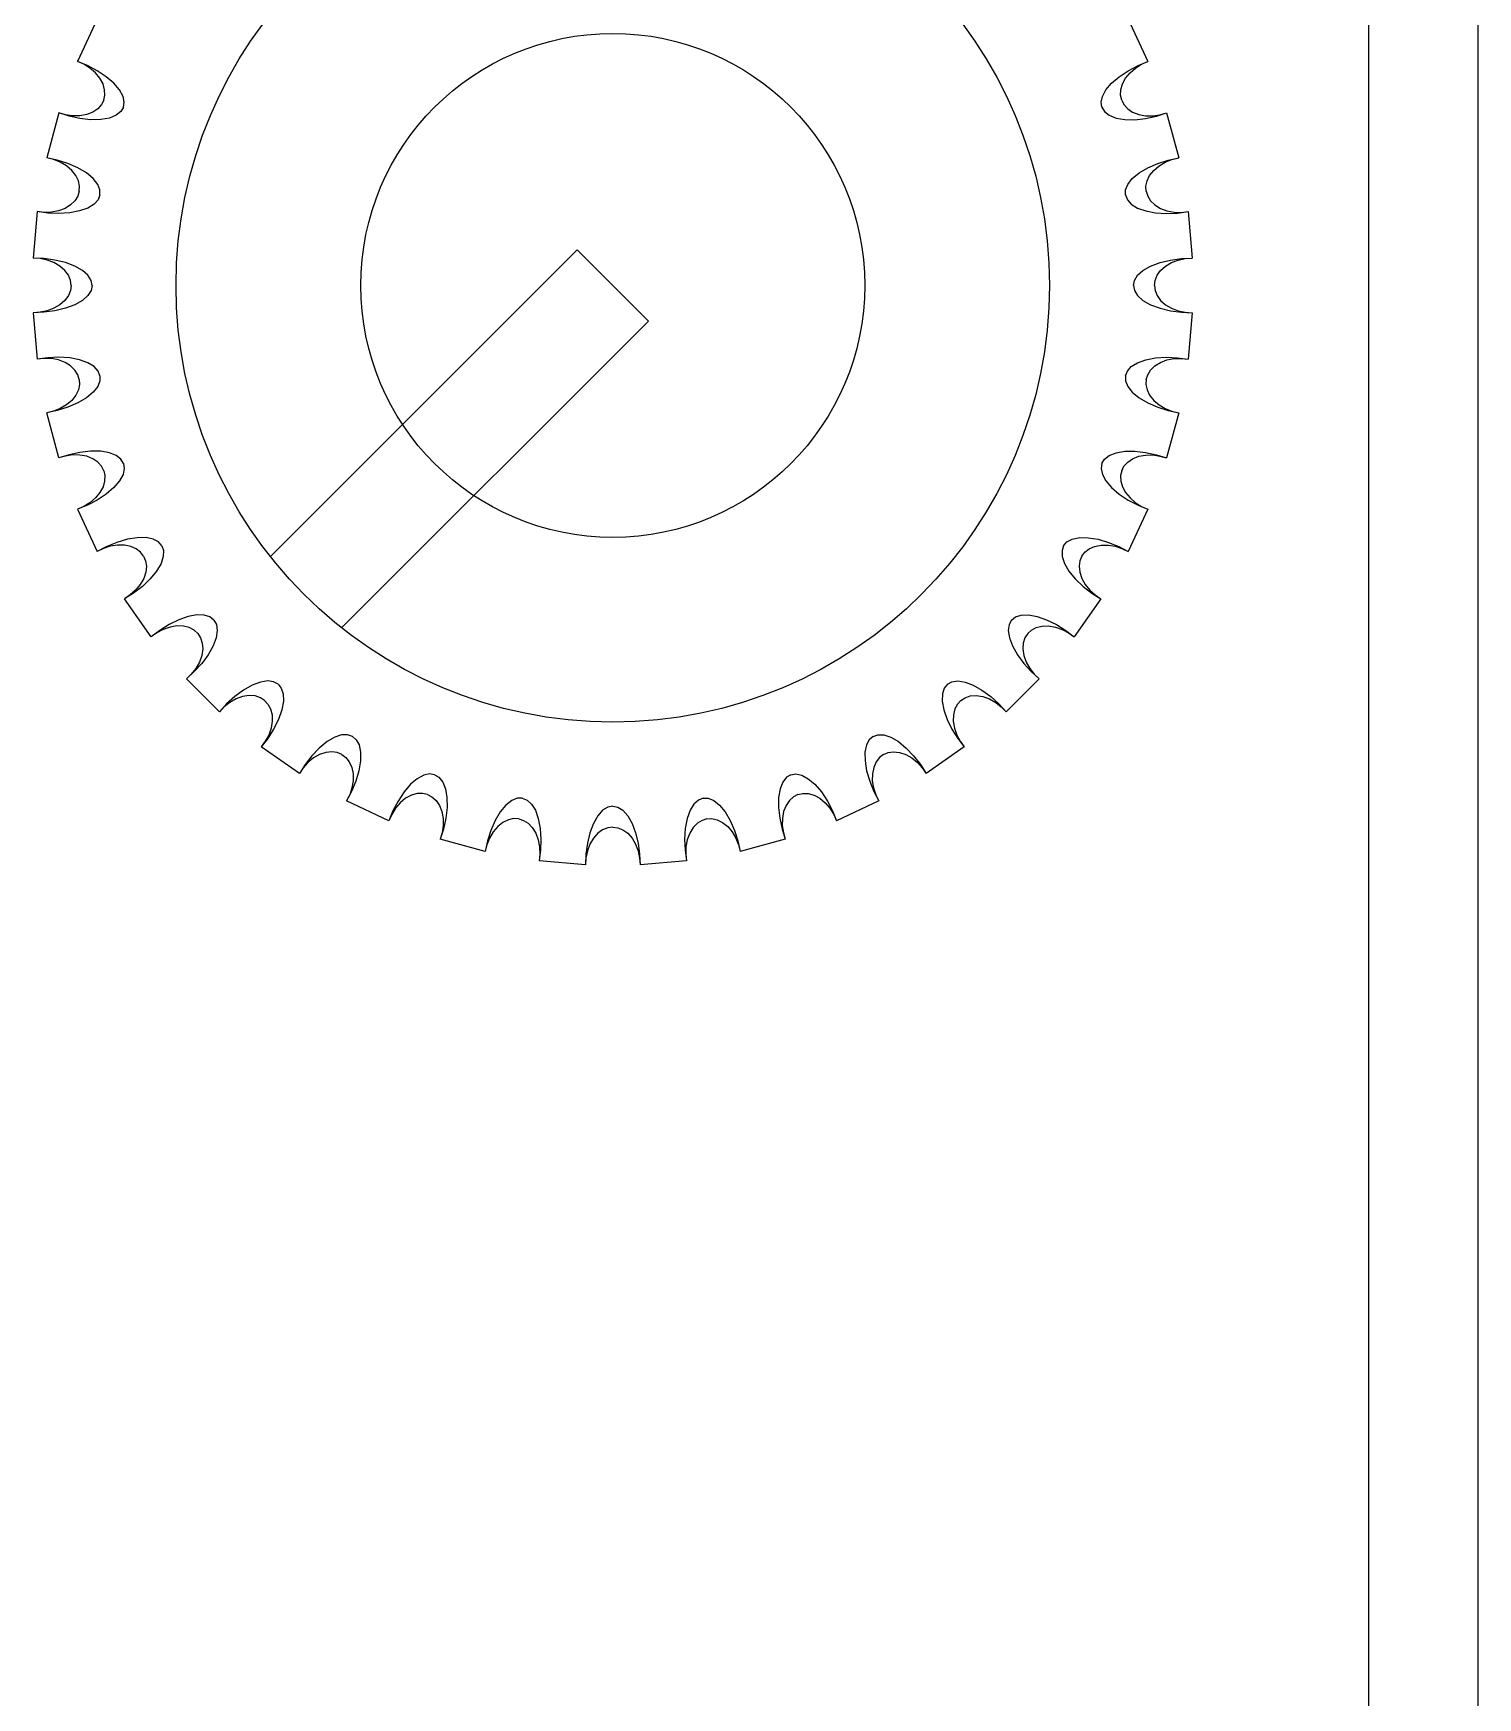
# Model space of a CAD drawing. Extents: x 0 to 61, y 0 to 128.
# Drawn here: x 43.4 to 60.6, y 66.68 to 86.5 of the extents above; entities that cross this region are included whole.
import ezdxf

# ---------------------------------------------------------------- set-up
doc = ezdxf.new("R2010")
doc.units = 0
doc.layers.add('DXF_EG_PANEL_1_0_MODEL_DX0', color=7, linetype='CONTINUOUS')
doc.layers.add('LAYER1', color=7, linetype='CONTINUOUS')

msp = doc.modelspace()

# ---------------------------------------------------------------- linework, layer by layer
at = {"layer": 'DXF_EG_PANEL_1_0_MODEL_DX0', "color": 178}
msp.add_line((60.6, 128.5), (60.6, 0), dxfattribs=at)
at = {"layer": 'LAYER1', "color": 7}
msp.add_line((59.3, 116.5), (59.3, 12), dxfattribs=at)
at = {"layer": 'LAYER1', "color": 178}
for p, q in [((44.162, 86.669), (43.927, 86.165)), ((44.162, 86.669), (43.927, 86.165)), ((56.438, 86.669), (56.673, 86.165)), ((56.438, 86.669), (56.673, 86.165)), ((43.705, 85.555), (43.561, 85.018)), ((43.705, 85.555), (43.561, 85.018)), ((56.895, 85.555), (57.039, 85.018)), ((56.895, 85.555), (57.039, 85.018)), ((43.448, 84.378), (43.4, 83.825)), ((43.448, 84.378), (43.4, 83.825)), ((57.152, 84.378), (57.2, 83.825)), ((57.152, 84.378), (57.2, 83.825)), ((49.876, 83.924), (46.223, 80.272)), ((49.876, 83.924), (50.724, 83.076)), ((43.4, 83.175), (43.448, 82.622)), ((43.4, 83.175), (43.448, 82.622)), ((50.724, 83.076), (47.072, 79.423)), ((57.2, 83.175), (57.152, 82.622)), ((57.2, 83.175), (57.152, 82.622)), ((43.705, 81.445), (43.561, 81.982)), ((43.705, 81.445), (43.561, 81.982)), ((57.039, 81.982), (56.895, 81.445)), ((57.039, 81.982), (56.895, 81.445)), ((43.927, 80.835), (44.162, 80.331)), ((43.927, 80.835), (44.162, 80.331)), ((56.673, 80.835), (56.438, 80.331)), ((56.673, 80.835), (56.438, 80.331)), ((44.805, 79.314), (44.487, 79.769)), ((44.805, 79.314), (44.487, 79.769)), ((56.113, 79.769), (55.795, 79.314)), ((56.113, 79.769), (55.795, 79.314)), ((45.616, 78.423), (45.223, 78.816)), ((45.616, 78.423), (45.223, 78.816)), ((55.377, 78.816), (54.984, 78.423)), ((55.377, 78.816), (54.984, 78.423)), ((46.569, 77.687), (46.114, 78.005)), ((46.569, 77.687), (46.114, 78.005)), ((54.486, 78.005), (54.031, 77.687)), ((54.486, 78.005), (54.031, 77.687)), ((47.635, 77.127), (47.131, 77.362)), ((47.635, 77.127), (47.131, 77.362)), ((53.469, 77.362), (52.965, 77.127)), ((53.469, 77.362), (52.965, 77.127)), ((48.782, 76.761), (48.245, 76.905)), ((48.782, 76.761), (48.245, 76.905)), ((52.355, 76.905), (51.818, 76.761)), ((52.355, 76.905), (51.818, 76.761)), ((49.975, 76.6), (49.422, 76.648)), ((49.975, 76.6), (49.422, 76.648)), ((51.178, 76.648), (50.625, 76.6)), ((51.178, 76.648), (50.625, 76.6))]:
    msp.add_line(p, q, dxfattribs=at)
for points in [[(44.474, 85.621, 0), (44.483, 85.68, 0), (44.469, 85.75, 0), (44.427, 85.827, 0), (44.36, 85.907, 0), (44.269, 85.985, 0), (44.161, 86.056, 0), (44.045, 86.117, 0), (43.927, 86.165, 0)], [(44.239, 85.706, 0), (44.252, 85.764, 0), (44.25, 85.829, 0), (44.231, 85.898, 0), (44.194, 85.967, 0), (44.14, 86.031, 0), (44.075, 86.087, 0), (44.002, 86.132, 0), (43.927, 86.165, 0)], [(44.474, 85.621, 0), (44.483, 85.68, 0), (44.469, 85.75, 0), (44.427, 85.827, 0), (44.36, 85.907, 0), (44.269, 85.985, 0), (44.161, 86.056, 0), (44.045, 86.117, 0), (43.927, 86.165, 0)], [(44.239, 85.706, 0), (44.252, 85.764, 0), (44.25, 85.829, 0), (44.231, 85.898, 0), (44.194, 85.967, 0), (44.14, 86.031, 0), (44.075, 86.087, 0), (44.002, 86.132, 0), (43.927, 86.165, 0)], [(56.126, 85.621, 0), (56.117, 85.68, 0), (56.131, 85.75, 0), (56.173, 85.827, 0), (56.24, 85.907, 0), (56.331, 85.985, 0), (56.439, 86.056, 0), (56.555, 86.117, 0), (56.673, 86.165, 0)], [(56.126, 85.621, 0), (56.117, 85.68, 0), (56.131, 85.75, 0), (56.173, 85.827, 0), (56.24, 85.907, 0), (56.331, 85.985, 0), (56.439, 86.056, 0), (56.555, 86.117, 0), (56.673, 86.165, 0)], [(56.361, 85.706, 0), (56.348, 85.764, 0), (56.35, 85.829, 0), (56.369, 85.898, 0), (56.406, 85.967, 0), (56.46, 86.031, 0), (56.525, 86.087, 0), (56.598, 86.132, 0), (56.673, 86.165, 0)], [(56.361, 85.706, 0), (56.348, 85.764, 0), (56.35, 85.829, 0), (56.369, 85.898, 0), (56.406, 85.967, 0), (56.46, 86.031, 0), (56.525, 86.087, 0), (56.598, 86.132, 0), (56.673, 86.165, 0)], [(44.239, 85.706, 0), (44.212, 85.653, 0), (44.168, 85.604, 0), (44.109, 85.564, 0), (44.036, 85.535, 0), (43.954, 85.52, 0), (43.868, 85.519, 0), (43.784, 85.532, 0), (43.705, 85.555, 0)], [(44.239, 85.706, 0), (44.212, 85.653, 0), (44.168, 85.604, 0), (44.109, 85.564, 0), (44.036, 85.535, 0), (43.954, 85.52, 0), (43.868, 85.519, 0), (43.784, 85.532, 0), (43.705, 85.555, 0)], [(44.474, 85.621, 0), (44.443, 85.569, 0), (44.387, 85.525, 0), (44.306, 85.492, 0), (44.203, 85.475, 0), (44.083, 85.473, 0), (43.955, 85.488, 0), (43.826, 85.516, 0), (43.705, 85.555, 0)], [(44.474, 85.621, 0), (44.443, 85.569, 0), (44.387, 85.525, 0), (44.306, 85.492, 0), (44.203, 85.475, 0), (44.083, 85.473, 0), (43.955, 85.488, 0), (43.826, 85.516, 0), (43.705, 85.555, 0)], [(56.126, 85.621, 0), (56.157, 85.569, 0), (56.213, 85.525, 0), (56.294, 85.492, 0), (56.397, 85.475, 0), (56.517, 85.473, 0), (56.645, 85.488, 0), (56.774, 85.516, 0), (56.895, 85.555, 0)], [(56.126, 85.621, 0), (56.157, 85.569, 0), (56.213, 85.525, 0), (56.294, 85.492, 0), (56.397, 85.475, 0), (56.517, 85.473, 0), (56.645, 85.488, 0), (56.774, 85.516, 0), (56.895, 85.555, 0)], [(56.361, 85.706, 0), (56.388, 85.653, 0), (56.432, 85.604, 0), (56.491, 85.564, 0), (56.564, 85.535, 0), (56.646, 85.52, 0), (56.732, 85.519, 0), (56.816, 85.532, 0), (56.895, 85.555, 0)], [(56.361, 85.706, 0), (56.388, 85.653, 0), (56.432, 85.604, 0), (56.491, 85.564, 0), (56.564, 85.535, 0), (56.646, 85.52, 0), (56.732, 85.519, 0), (56.816, 85.532, 0), (56.895, 85.555, 0)], [(44.194, 84.577, 0), (44.193, 84.637, 0), (44.167, 84.703, 0), (44.113, 84.772, 0), (44.032, 84.839, 0), (43.929, 84.9, 0), (43.811, 84.951, 0), (43.686, 84.991, 0), (43.561, 85.018, 0)], [(43.948, 84.62, 0), (43.951, 84.68, 0), (43.938, 84.743, 0), (43.907, 84.808, 0), (43.858, 84.869, 0), (43.794, 84.923, 0), (43.72, 84.967, 0), (43.641, 84.999, 0), (43.561, 85.018, 0)], [(44.194, 84.577, 0), (44.193, 84.637, 0), (44.167, 84.703, 0), (44.113, 84.772, 0), (44.032, 84.839, 0), (43.929, 84.9, 0), (43.811, 84.951, 0), (43.686, 84.991, 0), (43.561, 85.018, 0)], [(43.948, 84.62, 0), (43.951, 84.68, 0), (43.938, 84.743, 0), (43.907, 84.808, 0), (43.858, 84.869, 0), (43.794, 84.923, 0), (43.72, 84.967, 0), (43.641, 84.999, 0), (43.561, 85.018, 0)], [(56.406, 84.577, 0), (56.407, 84.637, 0), (56.433, 84.703, 0), (56.487, 84.772, 0), (56.568, 84.839, 0), (56.671, 84.9, 0), (56.789, 84.951, 0), (56.914, 84.991, 0), (57.039, 85.018, 0)], [(56.406, 84.577, 0), (56.407, 84.637, 0), (56.433, 84.703, 0), (56.487, 84.772, 0), (56.568, 84.839, 0), (56.671, 84.9, 0), (56.789, 84.951, 0), (56.914, 84.991, 0), (57.039, 85.018, 0)], [(56.652, 84.62, 0), (56.649, 84.68, 0), (56.662, 84.743, 0), (56.693, 84.808, 0), (56.742, 84.869, 0), (56.806, 84.923, 0), (56.88, 84.967, 0), (56.959, 84.999, 0), (57.039, 85.018, 0)], [(56.652, 84.62, 0), (56.649, 84.68, 0), (56.662, 84.743, 0), (56.693, 84.808, 0), (56.742, 84.869, 0), (56.806, 84.923, 0), (56.88, 84.967, 0), (56.959, 84.999, 0), (57.039, 85.018, 0)], [(43.948, 84.62, 0), (43.93, 84.563, 0), (43.896, 84.508, 0), (43.845, 84.458, 0), (43.778, 84.417, 0), (43.7, 84.388, 0), (43.615, 84.372, 0), (43.53, 84.369, 0), (43.448, 84.378, 0)], [(43.948, 84.62, 0), (43.93, 84.563, 0), (43.896, 84.508, 0), (43.845, 84.458, 0), (43.778, 84.417, 0), (43.7, 84.388, 0), (43.615, 84.372, 0), (43.53, 84.369, 0), (43.448, 84.378, 0)], [(56.652, 84.62, 0), (56.67, 84.563, 0), (56.704, 84.508, 0), (56.755, 84.458, 0), (56.822, 84.417, 0), (56.9, 84.388, 0), (56.985, 84.372, 0), (57.07, 84.369, 0), (57.152, 84.378, 0)], [(56.652, 84.62, 0), (56.67, 84.563, 0), (56.704, 84.508, 0), (56.755, 84.458, 0), (56.822, 84.417, 0), (56.9, 84.388, 0), (56.985, 84.372, 0), (57.07, 84.369, 0), (57.152, 84.378, 0)], [(44.194, 84.577, 0), (44.172, 84.52, 0), (44.125, 84.467, 0), (44.051, 84.421, 0), (43.952, 84.386, 0), (43.835, 84.364, 0), (43.706, 84.356, 0), (43.575, 84.361, 0), (43.448, 84.378, 0)], [(44.194, 84.577, 0), (44.172, 84.52, 0), (44.125, 84.467, 0), (44.051, 84.421, 0), (43.952, 84.386, 0), (43.835, 84.364, 0), (43.706, 84.356, 0), (43.575, 84.361, 0), (43.448, 84.378, 0)], [(56.406, 84.577, 0), (56.428, 84.52, 0), (56.475, 84.467, 0), (56.549, 84.421, 0), (56.648, 84.386, 0), (56.765, 84.364, 0), (56.894, 84.356, 0), (57.025, 84.361, 0), (57.152, 84.378, 0)], [(56.406, 84.577, 0), (56.428, 84.52, 0), (56.475, 84.467, 0), (56.549, 84.421, 0), (56.648, 84.386, 0), (56.765, 84.364, 0), (56.894, 84.356, 0), (57.025, 84.361, 0), (57.152, 84.378, 0)], [(44.1, 83.5, 0), (44.088, 83.559, 0), (44.051, 83.62, 0), (43.986, 83.678, 0), (43.895, 83.73, 0), (43.783, 83.772, 0), (43.658, 83.802, 0), (43.527, 83.82, 0), (43.4, 83.825, 0)], [(43.85, 83.5, 0), (43.842, 83.559, 0), (43.818, 83.62, 0), (43.777, 83.678, 0), (43.718, 83.73, 0), (43.646, 83.772, 0), (43.566, 83.802, 0), (43.482, 83.82, 0), (43.4, 83.825, 0)], [(44.1, 83.5, 0), (44.088, 83.559, 0), (44.051, 83.62, 0), (43.986, 83.678, 0), (43.895, 83.73, 0), (43.783, 83.772, 0), (43.658, 83.802, 0), (43.527, 83.82, 0), (43.4, 83.825, 0)], [(43.85, 83.5, 0), (43.842, 83.559, 0), (43.818, 83.62, 0), (43.777, 83.678, 0), (43.718, 83.73, 0), (43.646, 83.772, 0), (43.566, 83.802, 0), (43.482, 83.82, 0), (43.4, 83.825, 0)], [(56.5, 83.5, 0), (56.512, 83.559, 0), (56.549, 83.62, 0), (56.614, 83.678, 0), (56.705, 83.73, 0), (56.817, 83.772, 0), (56.942, 83.802, 0), (57.073, 83.82, 0), (57.2, 83.825, 0)], [(56.5, 83.5, 0), (56.512, 83.559, 0), (56.549, 83.62, 0), (56.614, 83.678, 0), (56.705, 83.73, 0), (56.817, 83.772, 0), (56.942, 83.802, 0), (57.073, 83.82, 0), (57.2, 83.825, 0)], [(56.75, 83.5, 0), (56.758, 83.559, 0), (56.782, 83.62, 0), (56.823, 83.678, 0), (56.882, 83.73, 0), (56.954, 83.772, 0), (57.034, 83.802, 0), (57.118, 83.82, 0), (57.2, 83.825, 0)], [(56.75, 83.5, 0), (56.758, 83.559, 0), (56.782, 83.62, 0), (56.823, 83.678, 0), (56.882, 83.73, 0), (56.954, 83.772, 0), (57.034, 83.802, 0), (57.118, 83.82, 0), (57.2, 83.825, 0)], [(44.1, 83.5, 0), (44.088, 83.441, 0), (44.051, 83.38, 0), (43.986, 83.322, 0), (43.895, 83.27, 0), (43.783, 83.228, 0), (43.658, 83.198, 0), (43.527, 83.18, 0), (43.4, 83.175, 0)], [(43.85, 83.5, 0), (43.842, 83.441, 0), (43.818, 83.38, 0), (43.777, 83.322, 0), (43.718, 83.27, 0), (43.646, 83.228, 0), (43.566, 83.198, 0), (43.482, 83.18, 0), (43.4, 83.175, 0)], [(44.1, 83.5, 0), (44.088, 83.441, 0), (44.051, 83.38, 0), (43.986, 83.322, 0), (43.895, 83.27, 0), (43.783, 83.228, 0), (43.658, 83.198, 0), (43.527, 83.18, 0), (43.4, 83.175, 0)], [(43.85, 83.5, 0), (43.842, 83.441, 0), (43.818, 83.38, 0), (43.777, 83.322, 0), (43.718, 83.27, 0), (43.646, 83.228, 0), (43.566, 83.198, 0), (43.482, 83.18, 0), (43.4, 83.175, 0)], [(56.5, 83.5, 0), (56.512, 83.441, 0), (56.549, 83.38, 0), (56.614, 83.322, 0), (56.705, 83.27, 0), (56.817, 83.228, 0), (56.942, 83.198, 0), (57.073, 83.18, 0), (57.2, 83.175, 0)], [(56.5, 83.5, 0), (56.512, 83.441, 0), (56.549, 83.38, 0), (56.614, 83.322, 0), (56.705, 83.27, 0), (56.817, 83.228, 0), (56.942, 83.198, 0), (57.073, 83.18, 0), (57.2, 83.175, 0)], [(56.75, 83.5, 0), (56.758, 83.441, 0), (56.782, 83.38, 0), (56.823, 83.322, 0), (56.882, 83.27, 0), (56.954, 83.228, 0), (57.034, 83.198, 0), (57.118, 83.18, 0), (57.2, 83.175, 0)], [(56.75, 83.5, 0), (56.758, 83.441, 0), (56.782, 83.38, 0), (56.823, 83.322, 0), (56.882, 83.27, 0), (56.954, 83.228, 0), (57.034, 83.198, 0), (57.118, 83.18, 0), (57.2, 83.175, 0)], [(44.194, 82.423, 0), (44.172, 82.48, 0), (44.125, 82.533, 0), (44.051, 82.579, 0), (43.952, 82.614, 0), (43.835, 82.636, 0), (43.706, 82.644, 0), (43.575, 82.639, 0), (43.448, 82.622, 0)], [(44.194, 82.423, 0), (44.172, 82.48, 0), (44.125, 82.533, 0), (44.051, 82.579, 0), (43.952, 82.614, 0), (43.835, 82.636, 0), (43.706, 82.644, 0), (43.575, 82.639, 0), (43.448, 82.622, 0)], [(56.406, 82.423, 0), (56.428, 82.48, 0), (56.475, 82.533, 0), (56.549, 82.579, 0), (56.648, 82.614, 0), (56.765, 82.636, 0), (56.894, 82.644, 0), (57.025, 82.639, 0), (57.152, 82.622, 0)], [(56.406, 82.423, 0), (56.428, 82.48, 0), (56.475, 82.533, 0), (56.549, 82.579, 0), (56.648, 82.614, 0), (56.765, 82.636, 0), (56.894, 82.644, 0), (57.025, 82.639, 0), (57.152, 82.622, 0)], [(43.948, 82.38, 0), (43.93, 82.437, 0), (43.896, 82.492, 0), (43.845, 82.542, 0), (43.778, 82.583, 0), (43.7, 82.612, 0), (43.615, 82.628, 0), (43.53, 82.631, 0), (43.448, 82.622, 0)], [(43.948, 82.38, 0), (43.93, 82.437, 0), (43.896, 82.492, 0), (43.845, 82.542, 0), (43.778, 82.583, 0), (43.7, 82.612, 0), (43.615, 82.628, 0), (43.53, 82.631, 0), (43.448, 82.622, 0)], [(56.652, 82.38, 0), (56.67, 82.437, 0), (56.704, 82.492, 0), (56.755, 82.542, 0), (56.822, 82.583, 0), (56.9, 82.612, 0), (56.985, 82.628, 0), (57.07, 82.631, 0), (57.152, 82.622, 0)], [(56.652, 82.38, 0), (56.67, 82.437, 0), (56.704, 82.492, 0), (56.755, 82.542, 0), (56.822, 82.583, 0), (56.9, 82.612, 0), (56.985, 82.628, 0), (57.07, 82.631, 0), (57.152, 82.622, 0)], [(44.194, 82.423, 0), (44.193, 82.363, 0), (44.167, 82.297, 0), (44.113, 82.228, 0), (44.032, 82.161, 0), (43.929, 82.1, 0), (43.811, 82.049, 0), (43.686, 82.009, 0), (43.561, 81.982, 0)], [(44.194, 82.423, 0), (44.193, 82.363, 0), (44.167, 82.297, 0), (44.113, 82.228, 0), (44.032, 82.161, 0), (43.929, 82.1, 0), (43.811, 82.049, 0), (43.686, 82.009, 0), (43.561, 81.982, 0)], [(43.948, 82.38, 0), (43.951, 82.32, 0), (43.938, 82.257, 0), (43.907, 82.192, 0), (43.858, 82.131, 0), (43.794, 82.077, 0), (43.72, 82.033, 0), (43.641, 82.001, 0), (43.561, 81.982, 0)], [(43.948, 82.38, 0), (43.951, 82.32, 0), (43.938, 82.257, 0), (43.907, 82.192, 0), (43.858, 82.131, 0), (43.794, 82.077, 0), (43.72, 82.033, 0), (43.641, 82.001, 0), (43.561, 81.982, 0)], [(56.406, 82.423, 0), (56.407, 82.363, 0), (56.433, 82.297, 0), (56.487, 82.228, 0), (56.568, 82.161, 0), (56.671, 82.1, 0), (56.789, 82.049, 0), (56.914, 82.009, 0), (57.039, 81.982, 0)], [(56.406, 82.423, 0), (56.407, 82.363, 0), (56.433, 82.297, 0), (56.487, 82.228, 0), (56.568, 82.161, 0), (56.671, 82.1, 0), (56.789, 82.049, 0), (56.914, 82.009, 0), (57.039, 81.982, 0)], [(56.652, 82.38, 0), (56.649, 82.32, 0), (56.662, 82.257, 0), (56.693, 82.192, 0), (56.742, 82.131, 0), (56.806, 82.077, 0), (56.88, 82.033, 0), (56.959, 82.001, 0), (57.039, 81.982, 0)], [(56.652, 82.38, 0), (56.649, 82.32, 0), (56.662, 82.257, 0), (56.693, 82.192, 0), (56.742, 82.131, 0), (56.806, 82.077, 0), (56.88, 82.033, 0), (56.959, 82.001, 0), (57.039, 81.982, 0)], [(44.474, 81.379, 0), (44.443, 81.431, 0), (44.387, 81.475, 0), (44.306, 81.508, 0), (44.203, 81.525, 0), (44.083, 81.527, 0), (43.955, 81.512, 0), (43.826, 81.484, 0), (43.705, 81.445, 0)], [(44.474, 81.379, 0), (44.443, 81.431, 0), (44.387, 81.475, 0), (44.306, 81.508, 0), (44.203, 81.525, 0), (44.083, 81.527, 0), (43.955, 81.512, 0), (43.826, 81.484, 0), (43.705, 81.445, 0)], [(44.239, 81.294, 0), (44.212, 81.347, 0), (44.168, 81.396, 0), (44.109, 81.436, 0), (44.036, 81.465, 0), (43.954, 81.48, 0), (43.868, 81.481, 0), (43.784, 81.468, 0), (43.705, 81.445, 0)], [(44.239, 81.294, 0), (44.212, 81.347, 0), (44.168, 81.396, 0), (44.109, 81.436, 0), (44.036, 81.465, 0), (43.954, 81.48, 0), (43.868, 81.481, 0), (43.784, 81.468, 0), (43.705, 81.445, 0)], [(56.126, 81.379, 0), (56.157, 81.431, 0), (56.213, 81.475, 0), (56.294, 81.508, 0), (56.397, 81.525, 0), (56.517, 81.527, 0), (56.645, 81.512, 0), (56.774, 81.484, 0), (56.895, 81.445, 0)], [(56.126, 81.379, 0), (56.157, 81.431, 0), (56.213, 81.475, 0), (56.294, 81.508, 0), (56.397, 81.525, 0), (56.517, 81.527, 0), (56.645, 81.512, 0), (56.774, 81.484, 0), (56.895, 81.445, 0)], [(56.361, 81.294, 0), (56.388, 81.347, 0), (56.432, 81.396, 0), (56.491, 81.436, 0), (56.564, 81.465, 0), (56.646, 81.48, 0), (56.732, 81.481, 0), (56.816, 81.468, 0), (56.895, 81.445, 0)], [(56.361, 81.294, 0), (56.388, 81.347, 0), (56.432, 81.396, 0), (56.491, 81.436, 0), (56.564, 81.465, 0), (56.646, 81.48, 0), (56.732, 81.481, 0), (56.816, 81.468, 0), (56.895, 81.445, 0)], [(44.474, 81.379, 0), (44.483, 81.32, 0), (44.469, 81.25, 0), (44.427, 81.173, 0), (44.36, 81.093, 0), (44.269, 81.015, 0), (44.161, 80.944, 0), (44.045, 80.883, 0), (43.927, 80.835, 0)], [(44.474, 81.379, 0), (44.483, 81.32, 0), (44.469, 81.25, 0), (44.427, 81.173, 0), (44.36, 81.093, 0), (44.269, 81.015, 0), (44.161, 80.944, 0), (44.045, 80.883, 0), (43.927, 80.835, 0)], [(44.239, 81.294, 0), (44.252, 81.236, 0), (44.25, 81.171, 0), (44.231, 81.102, 0), (44.194, 81.033, 0), (44.14, 80.969, 0), (44.075, 80.913, 0), (44.002, 80.868, 0), (43.927, 80.835, 0)], [(44.239, 81.294, 0), (44.252, 81.236, 0), (44.25, 81.171, 0), (44.231, 81.102, 0), (44.194, 81.033, 0), (44.14, 80.969, 0), (44.075, 80.913, 0), (44.002, 80.868, 0), (43.927, 80.835, 0)], [(56.126, 81.379, 0), (56.117, 81.32, 0), (56.131, 81.25, 0), (56.173, 81.173, 0), (56.24, 81.093, 0), (56.331, 81.015, 0), (56.439, 80.944, 0), (56.555, 80.883, 0), (56.673, 80.835, 0)], [(56.126, 81.379, 0), (56.117, 81.32, 0), (56.131, 81.25, 0), (56.173, 81.173, 0), (56.24, 81.093, 0), (56.331, 81.015, 0), (56.439, 80.944, 0), (56.555, 80.883, 0), (56.673, 80.835, 0)], [(56.361, 81.294, 0), (56.348, 81.236, 0), (56.35, 81.171, 0), (56.369, 81.102, 0), (56.406, 81.033, 0), (56.46, 80.969, 0), (56.525, 80.913, 0), (56.598, 80.868, 0), (56.673, 80.835, 0)], [(56.361, 81.294, 0), (56.348, 81.236, 0), (56.35, 81.171, 0), (56.369, 81.102, 0), (56.406, 81.033, 0), (56.46, 80.969, 0), (56.525, 80.913, 0), (56.598, 80.868, 0), (56.673, 80.835, 0)], [(44.931, 80.4, 0), (44.891, 80.445, 0), (44.828, 80.479, 0), (44.743, 80.497, 0), (44.638, 80.496, 0), (44.52, 80.477, 0), (44.396, 80.44, 0), (44.275, 80.39, 0), (44.162, 80.331, 0)], [(44.931, 80.4, 0), (44.891, 80.445, 0), (44.828, 80.479, 0), (44.743, 80.497, 0), (44.638, 80.496, 0), (44.52, 80.477, 0), (44.396, 80.44, 0), (44.275, 80.39, 0), (44.162, 80.331, 0)], [(55.669, 80.4, 0), (55.709, 80.445, 0), (55.772, 80.479, 0), (55.857, 80.497, 0), (55.962, 80.496, 0), (56.08, 80.477, 0), (56.204, 80.44, 0), (56.325, 80.39, 0), (56.438, 80.331, 0)], [(55.669, 80.4, 0), (55.709, 80.445, 0), (55.772, 80.479, 0), (55.857, 80.497, 0), (55.962, 80.496, 0), (56.08, 80.477, 0), (56.204, 80.44, 0), (56.325, 80.39, 0), (56.438, 80.331, 0)], [(44.714, 80.275, 0), (44.678, 80.322, 0), (44.627, 80.363, 0), (44.562, 80.392, 0), (44.485, 80.408, 0), (44.402, 80.409, 0), (44.317, 80.394, 0), (44.236, 80.368, 0), (44.162, 80.331, 0)], [(44.714, 80.275, 0), (44.678, 80.322, 0), (44.627, 80.363, 0), (44.562, 80.392, 0), (44.485, 80.408, 0), (44.402, 80.409, 0), (44.317, 80.394, 0), (44.236, 80.368, 0), (44.162, 80.331, 0)], [(44.931, 80.4, 0), (44.95, 80.343, 0), (44.948, 80.272, 0), (44.921, 80.189, 0), (44.868, 80.098, 0), (44.792, 80.006, 0), (44.699, 79.917, 0), (44.594, 79.837, 0), (44.487, 79.769, 0)], [(44.931, 80.4, 0), (44.95, 80.343, 0), (44.948, 80.272, 0), (44.921, 80.189, 0), (44.868, 80.098, 0), (44.792, 80.006, 0), (44.699, 79.917, 0), (44.594, 79.837, 0), (44.487, 79.769, 0)], [(44.714, 80.275, 0), (44.737, 80.22, 0), (44.747, 80.156, 0), (44.739, 80.084, 0), (44.715, 80.01, 0), (44.674, 79.938, 0), (44.619, 79.871, 0), (44.555, 79.814, 0), (44.487, 79.769, 0)], [(44.714, 80.275, 0), (44.737, 80.22, 0), (44.747, 80.156, 0), (44.739, 80.084, 0), (44.715, 80.01, 0), (44.674, 79.938, 0), (44.619, 79.871, 0), (44.555, 79.814, 0), (44.487, 79.769, 0)], [(55.669, 80.4, 0), (55.65, 80.343, 0), (55.652, 80.272, 0), (55.679, 80.189, 0), (55.732, 80.098, 0), (55.808, 80.006, 0), (55.901, 79.917, 0), (56.006, 79.837, 0), (56.113, 79.769, 0)], [(55.669, 80.4, 0), (55.65, 80.343, 0), (55.652, 80.272, 0), (55.679, 80.189, 0), (55.732, 80.098, 0), (55.808, 80.006, 0), (55.901, 79.917, 0), (56.006, 79.837, 0), (56.113, 79.769, 0)], [(55.886, 80.275, 0), (55.863, 80.22, 0), (55.853, 80.156, 0), (55.861, 80.084, 0), (55.885, 80.01, 0), (55.926, 79.938, 0), (55.981, 79.871, 0), (56.045, 79.814, 0), (56.113, 79.769, 0)], [(55.886, 80.275, 0), (55.863, 80.22, 0), (55.853, 80.156, 0), (55.861, 80.084, 0), (55.885, 80.01, 0), (55.926, 79.938, 0), (55.981, 79.871, 0), (56.045, 79.814, 0), (56.113, 79.769, 0)], [(55.886, 80.275, 0), (55.922, 80.322, 0), (55.973, 80.363, 0), (56.038, 80.392, 0), (56.115, 80.408, 0), (56.198, 80.409, 0), (56.283, 80.394, 0), (56.364, 80.368, 0), (56.438, 80.331, 0)], [(55.886, 80.275, 0), (55.922, 80.322, 0), (55.973, 80.363, 0), (56.038, 80.392, 0), (56.115, 80.408, 0), (56.198, 80.409, 0), (56.283, 80.394, 0), (56.364, 80.368, 0), (56.438, 80.331, 0)], [(45.551, 79.515, 0), (45.504, 79.552, 0), (45.436, 79.575, 0), (45.349, 79.578, 0), (45.246, 79.559, 0), (45.133, 79.519, 0), (45.017, 79.462, 0), (44.906, 79.391, 0), (44.805, 79.314, 0)], [(45.551, 79.515, 0), (45.504, 79.552, 0), (45.436, 79.575, 0), (45.349, 79.578, 0), (45.246, 79.559, 0), (45.133, 79.519, 0), (45.017, 79.462, 0), (44.906, 79.391, 0), (44.805, 79.314, 0)], [(45.551, 79.515, 0), (45.58, 79.462, 0), (45.59, 79.392, 0), (45.577, 79.305, 0), (45.541, 79.207, 0), (45.482, 79.103, 0), (45.406, 78.999, 0), (45.317, 78.902, 0), (45.223, 78.816, 0)], [(45.551, 79.515, 0), (45.58, 79.462, 0), (45.59, 79.392, 0), (45.577, 79.305, 0), (45.541, 79.207, 0), (45.482, 79.103, 0), (45.406, 78.999, 0), (45.317, 78.902, 0), (45.223, 78.816, 0)], [(55.049, 79.515, 0), (55.02, 79.462, 0), (55.01, 79.392, 0), (55.023, 79.305, 0), (55.059, 79.207, 0), (55.118, 79.103, 0), (55.194, 78.999, 0), (55.283, 78.902, 0), (55.377, 78.816, 0)], [(55.049, 79.515, 0), (55.02, 79.462, 0), (55.01, 79.392, 0), (55.023, 79.305, 0), (55.059, 79.207, 0), (55.118, 79.103, 0), (55.194, 78.999, 0), (55.283, 78.902, 0), (55.377, 78.816, 0)], [(55.049, 79.515, 0), (55.096, 79.552, 0), (55.164, 79.575, 0), (55.251, 79.578, 0), (55.354, 79.559, 0), (55.467, 79.519, 0), (55.583, 79.462, 0), (55.694, 79.391, 0), (55.795, 79.314, 0)], [(55.049, 79.515, 0), (55.096, 79.552, 0), (55.164, 79.575, 0), (55.251, 79.578, 0), (55.354, 79.559, 0), (55.467, 79.519, 0), (55.583, 79.462, 0), (55.694, 79.391, 0), (55.795, 79.314, 0)], [(45.359, 79.354, 0), (45.315, 79.394, 0), (45.258, 79.425, 0), (45.189, 79.443, 0), (45.11, 79.445, 0), (45.028, 79.431, 0), (44.947, 79.403, 0), (44.872, 79.362, 0), (44.805, 79.314, 0)], [(45.359, 79.354, 0), (45.315, 79.394, 0), (45.258, 79.425, 0), (45.189, 79.443, 0), (45.11, 79.445, 0), (45.028, 79.431, 0), (44.947, 79.403, 0), (44.872, 79.362, 0), (44.805, 79.314, 0)], [(45.359, 79.354, 0), (45.391, 79.304, 0), (45.412, 79.242, 0), (45.417, 79.171, 0), (45.406, 79.093, 0), (45.378, 79.015, 0), (45.335, 78.94, 0), (45.282, 78.873, 0), (45.223, 78.816, 0)], [(45.359, 79.354, 0), (45.391, 79.304, 0), (45.412, 79.242, 0), (45.417, 79.171, 0), (45.406, 79.093, 0), (45.378, 79.015, 0), (45.335, 78.94, 0), (45.282, 78.873, 0), (45.223, 78.816, 0)], [(55.241, 79.354, 0), (55.209, 79.304, 0), (55.188, 79.242, 0), (55.183, 79.171, 0), (55.194, 79.093, 0), (55.222, 79.015, 0), (55.265, 78.94, 0), (55.318, 78.873, 0), (55.377, 78.816, 0)], [(55.241, 79.354, 0), (55.209, 79.304, 0), (55.188, 79.242, 0), (55.183, 79.171, 0), (55.194, 79.093, 0), (55.222, 79.015, 0), (55.265, 78.94, 0), (55.318, 78.873, 0), (55.377, 78.816, 0)], [(55.241, 79.354, 0), (55.285, 79.394, 0), (55.342, 79.425, 0), (55.411, 79.443, 0), (55.49, 79.445, 0), (55.572, 79.431, 0), (55.653, 79.403, 0), (55.728, 79.362, 0), (55.795, 79.314, 0)], [(55.241, 79.354, 0), (55.285, 79.394, 0), (55.342, 79.425, 0), (55.411, 79.443, 0), (55.49, 79.445, 0), (55.572, 79.431, 0), (55.653, 79.403, 0), (55.728, 79.362, 0), (55.795, 79.314, 0)], [(46.315, 78.751, 0), (46.262, 78.78, 0), (46.192, 78.79, 0), (46.105, 78.777, 0), (46.007, 78.741, 0), (45.903, 78.682, 0), (45.799, 78.606, 0), (45.702, 78.517, 0), (45.616, 78.423, 0)], [(46.315, 78.751, 0), (46.262, 78.78, 0), (46.192, 78.79, 0), (46.105, 78.777, 0), (46.007, 78.741, 0), (45.903, 78.682, 0), (45.799, 78.606, 0), (45.702, 78.517, 0), (45.616, 78.423, 0)], [(46.315, 78.751, 0), (46.352, 78.704, 0), (46.375, 78.636, 0), (46.378, 78.549, 0), (46.359, 78.446, 0), (46.319, 78.333, 0), (46.262, 78.217, 0), (46.191, 78.106, 0), (46.114, 78.005, 0)], [(46.315, 78.751, 0), (46.352, 78.704, 0), (46.375, 78.636, 0), (46.378, 78.549, 0), (46.359, 78.446, 0), (46.319, 78.333, 0), (46.262, 78.217, 0), (46.191, 78.106, 0), (46.114, 78.005, 0)], [(54.285, 78.751, 0), (54.248, 78.704, 0), (54.225, 78.636, 0), (54.222, 78.549, 0), (54.241, 78.446, 0), (54.281, 78.333, 0), (54.338, 78.217, 0), (54.409, 78.106, 0), (54.486, 78.005, 0)], [(54.285, 78.751, 0), (54.248, 78.704, 0), (54.225, 78.636, 0), (54.222, 78.549, 0), (54.241, 78.446, 0), (54.281, 78.333, 0), (54.338, 78.217, 0), (54.409, 78.106, 0), (54.486, 78.005, 0)], [(54.285, 78.751, 0), (54.338, 78.78, 0), (54.408, 78.79, 0), (54.495, 78.777, 0), (54.593, 78.741, 0), (54.697, 78.682, 0), (54.801, 78.606, 0), (54.898, 78.517, 0), (54.984, 78.423, 0)], [(54.285, 78.751, 0), (54.338, 78.78, 0), (54.408, 78.79, 0), (54.495, 78.777, 0), (54.593, 78.741, 0), (54.697, 78.682, 0), (54.801, 78.606, 0), (54.898, 78.517, 0), (54.984, 78.423, 0)], [(46.154, 78.559, 0), (46.104, 78.591, 0), (46.042, 78.612, 0), (45.971, 78.617, 0), (45.893, 78.606, 0), (45.815, 78.578, 0), (45.74, 78.535, 0), (45.673, 78.482, 0), (45.616, 78.423, 0)], [(46.154, 78.559, 0), (46.104, 78.591, 0), (46.042, 78.612, 0), (45.971, 78.617, 0), (45.893, 78.606, 0), (45.815, 78.578, 0), (45.74, 78.535, 0), (45.673, 78.482, 0), (45.616, 78.423, 0)], [(46.154, 78.559, 0), (46.194, 78.515, 0), (46.225, 78.458, 0), (46.243, 78.389, 0), (46.245, 78.31, 0), (46.231, 78.228, 0), (46.203, 78.147, 0), (46.162, 78.072, 0), (46.114, 78.005, 0)], [(46.154, 78.559, 0), (46.194, 78.515, 0), (46.225, 78.458, 0), (46.243, 78.389, 0), (46.245, 78.31, 0), (46.231, 78.228, 0), (46.203, 78.147, 0), (46.162, 78.072, 0), (46.114, 78.005, 0)], [(54.446, 78.559, 0), (54.406, 78.515, 0), (54.375, 78.458, 0), (54.357, 78.389, 0), (54.355, 78.31, 0), (54.369, 78.228, 0), (54.397, 78.147, 0), (54.438, 78.072, 0), (54.486, 78.005, 0)], [(54.446, 78.559, 0), (54.406, 78.515, 0), (54.375, 78.458, 0), (54.357, 78.389, 0), (54.355, 78.31, 0), (54.369, 78.228, 0), (54.397, 78.147, 0), (54.438, 78.072, 0), (54.486, 78.005, 0)], [(54.446, 78.559, 0), (54.496, 78.591, 0), (54.558, 78.612, 0), (54.629, 78.617, 0), (54.707, 78.606, 0), (54.785, 78.578, 0), (54.86, 78.535, 0), (54.927, 78.482, 0), (54.984, 78.423, 0)], [(54.446, 78.559, 0), (54.496, 78.591, 0), (54.558, 78.612, 0), (54.629, 78.617, 0), (54.707, 78.606, 0), (54.785, 78.578, 0), (54.86, 78.535, 0), (54.927, 78.482, 0), (54.984, 78.423, 0)], [(47.2, 78.131, 0), (47.143, 78.15, 0), (47.072, 78.148, 0), (46.989, 78.121, 0), (46.898, 78.068, 0), (46.806, 77.992, 0), (46.717, 77.899, 0), (46.637, 77.794, 0), (46.569, 77.687, 0)], [(47.2, 78.131, 0), (47.143, 78.15, 0), (47.072, 78.148, 0), (46.989, 78.121, 0), (46.898, 78.068, 0), (46.806, 77.992, 0), (46.717, 77.899, 0), (46.637, 77.794, 0), (46.569, 77.687, 0)], [(47.2, 78.131, 0), (47.245, 78.091, 0), (47.279, 78.028, 0), (47.297, 77.943, 0), (47.296, 77.838, 0), (47.277, 77.72, 0), (47.24, 77.596, 0), (47.19, 77.475, 0), (47.131, 77.362, 0)], [(47.2, 78.131, 0), (47.245, 78.091, 0), (47.279, 78.028, 0), (47.297, 77.943, 0), (47.296, 77.838, 0), (47.277, 77.72, 0), (47.24, 77.596, 0), (47.19, 77.475, 0), (47.131, 77.362, 0)], [(53.4, 78.131, 0), (53.355, 78.091, 0), (53.321, 78.028, 0), (53.303, 77.943, 0), (53.304, 77.838, 0), (53.323, 77.72, 0), (53.36, 77.596, 0), (53.41, 77.475, 0), (53.469, 77.362, 0)], [(53.4, 78.131, 0), (53.355, 78.091, 0), (53.321, 78.028, 0), (53.303, 77.943, 0), (53.304, 77.838, 0), (53.323, 77.72, 0), (53.36, 77.596, 0), (53.41, 77.475, 0), (53.469, 77.362, 0)], [(53.4, 78.131, 0), (53.457, 78.15, 0), (53.528, 78.148, 0), (53.611, 78.121, 0), (53.702, 78.068, 0), (53.794, 77.992, 0), (53.883, 77.899, 0), (53.963, 77.794, 0), (54.031, 77.687, 0)], [(53.4, 78.131, 0), (53.457, 78.15, 0), (53.528, 78.148, 0), (53.611, 78.121, 0), (53.702, 78.068, 0), (53.794, 77.992, 0), (53.883, 77.899, 0), (53.963, 77.794, 0), (54.031, 77.687, 0)], [(47.075, 77.914, 0), (47.02, 77.937, 0), (46.956, 77.947, 0), (46.884, 77.939, 0), (46.81, 77.915, 0), (46.738, 77.874, 0), (46.671, 77.819, 0), (46.614, 77.755, 0), (46.569, 77.687, 0)], [(47.075, 77.914, 0), (47.02, 77.937, 0), (46.956, 77.947, 0), (46.884, 77.939, 0), (46.81, 77.915, 0), (46.738, 77.874, 0), (46.671, 77.819, 0), (46.614, 77.755, 0), (46.569, 77.687, 0)], [(47.075, 77.914, 0), (47.122, 77.878, 0), (47.163, 77.827, 0), (47.192, 77.762, 0), (47.208, 77.685, 0), (47.209, 77.602, 0), (47.194, 77.517, 0), (47.168, 77.436, 0), (47.131, 77.362, 0)], [(47.075, 77.914, 0), (47.122, 77.878, 0), (47.163, 77.827, 0), (47.192, 77.762, 0), (47.208, 77.685, 0), (47.209, 77.602, 0), (47.194, 77.517, 0), (47.168, 77.436, 0), (47.131, 77.362, 0)], [(53.525, 77.914, 0), (53.478, 77.878, 0), (53.437, 77.827, 0), (53.408, 77.762, 0), (53.392, 77.685, 0), (53.391, 77.602, 0), (53.406, 77.517, 0), (53.432, 77.436, 0), (53.469, 77.362, 0)], [(53.525, 77.914, 0), (53.478, 77.878, 0), (53.437, 77.827, 0), (53.408, 77.762, 0), (53.392, 77.685, 0), (53.391, 77.602, 0), (53.406, 77.517, 0), (53.432, 77.436, 0), (53.469, 77.362, 0)], [(53.525, 77.914, 0), (53.58, 77.937, 0), (53.644, 77.947, 0), (53.716, 77.939, 0), (53.79, 77.915, 0), (53.862, 77.874, 0), (53.929, 77.819, 0), (53.986, 77.755, 0), (54.031, 77.687, 0)], [(53.525, 77.914, 0), (53.58, 77.937, 0), (53.644, 77.947, 0), (53.716, 77.939, 0), (53.79, 77.915, 0), (53.862, 77.874, 0), (53.929, 77.819, 0), (53.986, 77.755, 0), (54.031, 77.687, 0)], [(48.179, 77.674, 0), (48.12, 77.683, 0), (48.05, 77.669, 0), (47.973, 77.627, 0), (47.893, 77.56, 0), (47.815, 77.469, 0), (47.744, 77.361, 0), (47.683, 77.245, 0), (47.635, 77.127, 0)], [(48.179, 77.674, 0), (48.12, 77.683, 0), (48.05, 77.669, 0), (47.973, 77.627, 0), (47.893, 77.56, 0), (47.815, 77.469, 0), (47.744, 77.361, 0), (47.683, 77.245, 0), (47.635, 77.127, 0)], [(52.421, 77.674, 0), (52.48, 77.683, 0), (52.55, 77.669, 0), (52.627, 77.627, 0), (52.707, 77.56, 0), (52.785, 77.469, 0), (52.856, 77.361, 0), (52.917, 77.245, 0), (52.965, 77.127, 0)], [(52.421, 77.674, 0), (52.48, 77.683, 0), (52.55, 77.669, 0), (52.627, 77.627, 0), (52.707, 77.56, 0), (52.785, 77.469, 0), (52.856, 77.361, 0), (52.917, 77.245, 0), (52.965, 77.127, 0)], [(48.179, 77.674, 0), (48.231, 77.643, 0), (48.275, 77.587, 0), (48.308, 77.506, 0), (48.325, 77.403, 0), (48.327, 77.283, 0), (48.312, 77.155, 0), (48.284, 77.026, 0), (48.245, 76.905, 0)], [(48.179, 77.674, 0), (48.231, 77.643, 0), (48.275, 77.587, 0), (48.308, 77.506, 0), (48.325, 77.403, 0), (48.327, 77.283, 0), (48.312, 77.155, 0), (48.284, 77.026, 0), (48.245, 76.905, 0)], [(52.421, 77.674, 0), (52.369, 77.643, 0), (52.325, 77.587, 0), (52.292, 77.506, 0), (52.275, 77.403, 0), (52.273, 77.283, 0), (52.288, 77.155, 0), (52.316, 77.026, 0), (52.355, 76.905, 0)], [(52.421, 77.674, 0), (52.369, 77.643, 0), (52.325, 77.587, 0), (52.292, 77.506, 0), (52.275, 77.403, 0), (52.273, 77.283, 0), (52.288, 77.155, 0), (52.316, 77.026, 0), (52.355, 76.905, 0)], [(48.094, 77.439, 0), (48.036, 77.452, 0), (47.971, 77.45, 0), (47.902, 77.431, 0), (47.833, 77.394, 0), (47.769, 77.34, 0), (47.713, 77.275, 0), (47.668, 77.202, 0), (47.635, 77.127, 0)], [(48.094, 77.439, 0), (48.036, 77.452, 0), (47.971, 77.45, 0), (47.902, 77.431, 0), (47.833, 77.394, 0), (47.769, 77.34, 0), (47.713, 77.275, 0), (47.668, 77.202, 0), (47.635, 77.127, 0)], [(48.094, 77.439, 0), (48.147, 77.412, 0), (48.196, 77.368, 0), (48.236, 77.309, 0), (48.265, 77.236, 0), (48.28, 77.154, 0), (48.281, 77.068, 0), (48.268, 76.984, 0), (48.245, 76.905, 0)], [(48.094, 77.439, 0), (48.147, 77.412, 0), (48.196, 77.368, 0), (48.236, 77.309, 0), (48.265, 77.236, 0), (48.28, 77.154, 0), (48.281, 77.068, 0), (48.268, 76.984, 0), (48.245, 76.905, 0)], [(49.223, 77.394, 0), (49.163, 77.393, 0), (49.097, 77.367, 0), (49.028, 77.313, 0), (48.961, 77.232, 0), (48.9, 77.129, 0), (48.849, 77.011, 0), (48.809, 76.886, 0), (48.782, 76.761, 0)], [(49.223, 77.394, 0), (49.163, 77.393, 0), (49.097, 77.367, 0), (49.028, 77.313, 0), (48.961, 77.232, 0), (48.9, 77.129, 0), (48.849, 77.011, 0), (48.809, 76.886, 0), (48.782, 76.761, 0)], [(49.223, 77.394, 0), (49.28, 77.372, 0), (49.333, 77.325, 0), (49.379, 77.251, 0), (49.414, 77.152, 0), (49.436, 77.035, 0), (49.444, 76.906, 0), (49.439, 76.775, 0), (49.422, 76.648, 0)], [(49.223, 77.394, 0), (49.28, 77.372, 0), (49.333, 77.325, 0), (49.379, 77.251, 0), (49.414, 77.152, 0), (49.436, 77.035, 0), (49.444, 76.906, 0), (49.439, 76.775, 0), (49.422, 76.648, 0)], [(50.3, 77.3, 0), (50.241, 77.288, 0), (50.18, 77.251, 0), (50.122, 77.186, 0), (50.07, 77.095, 0), (50.028, 76.983, 0), (49.998, 76.858, 0), (49.98, 76.727, 0), (49.975, 76.6, 0)], [(50.3, 77.3, 0), (50.241, 77.288, 0), (50.18, 77.251, 0), (50.122, 77.186, 0), (50.07, 77.095, 0), (50.028, 76.983, 0), (49.998, 76.858, 0), (49.98, 76.727, 0), (49.975, 76.6, 0)], [(50.3, 77.3, 0), (50.359, 77.288, 0), (50.42, 77.251, 0), (50.478, 77.186, 0), (50.53, 77.095, 0), (50.572, 76.983, 0), (50.602, 76.858, 0), (50.62, 76.727, 0), (50.625, 76.6, 0)], [(50.3, 77.3, 0), (50.359, 77.288, 0), (50.42, 77.251, 0), (50.478, 77.186, 0), (50.53, 77.095, 0), (50.572, 76.983, 0), (50.602, 76.858, 0), (50.62, 76.727, 0), (50.625, 76.6, 0)], [(51.377, 77.394, 0), (51.32, 77.372, 0), (51.267, 77.325, 0), (51.221, 77.251, 0), (51.186, 77.152, 0), (51.164, 77.035, 0), (51.156, 76.906, 0), (51.161, 76.775, 0), (51.178, 76.648, 0)], [(51.377, 77.394, 0), (51.32, 77.372, 0), (51.267, 77.325, 0), (51.221, 77.251, 0), (51.186, 77.152, 0), (51.164, 77.035, 0), (51.156, 76.906, 0), (51.161, 76.775, 0), (51.178, 76.648, 0)], [(51.377, 77.394, 0), (51.437, 77.393, 0), (51.503, 77.367, 0), (51.572, 77.313, 0), (51.639, 77.232, 0), (51.7, 77.129, 0), (51.751, 77.011, 0), (51.791, 76.886, 0), (51.818, 76.761, 0)], [(51.377, 77.394, 0), (51.437, 77.393, 0), (51.503, 77.367, 0), (51.572, 77.313, 0), (51.639, 77.232, 0), (51.7, 77.129, 0), (51.751, 77.011, 0), (51.791, 76.886, 0), (51.818, 76.761, 0)], [(52.506, 77.439, 0), (52.453, 77.412, 0), (52.404, 77.368, 0), (52.364, 77.309, 0), (52.335, 77.236, 0), (52.32, 77.154, 0), (52.319, 77.068, 0), (52.332, 76.984, 0), (52.355, 76.905, 0)], [(52.506, 77.439, 0), (52.453, 77.412, 0), (52.404, 77.368, 0), (52.364, 77.309, 0), (52.335, 77.236, 0), (52.32, 77.154, 0), (52.319, 77.068, 0), (52.332, 76.984, 0), (52.355, 76.905, 0)], [(52.506, 77.439, 0), (52.564, 77.452, 0), (52.629, 77.45, 0), (52.698, 77.431, 0), (52.767, 77.394, 0), (52.831, 77.34, 0), (52.887, 77.275, 0), (52.932, 77.202, 0), (52.965, 77.127, 0)], [(52.506, 77.439, 0), (52.564, 77.452, 0), (52.629, 77.45, 0), (52.698, 77.431, 0), (52.767, 77.394, 0), (52.831, 77.34, 0), (52.887, 77.275, 0), (52.932, 77.202, 0), (52.965, 77.127, 0)], [(49.18, 77.148, 0), (49.12, 77.151, 0), (49.057, 77.138, 0), (48.992, 77.107, 0), (48.931, 77.058, 0), (48.877, 76.994, 0), (48.833, 76.92, 0), (48.801, 76.841, 0), (48.782, 76.761, 0)], [(49.18, 77.148, 0), (49.12, 77.151, 0), (49.057, 77.138, 0), (48.992, 77.107, 0), (48.931, 77.058, 0), (48.877, 76.994, 0), (48.833, 76.92, 0), (48.801, 76.841, 0), (48.782, 76.761, 0)], [(49.18, 77.148, 0), (49.237, 77.13, 0), (49.292, 77.096, 0), (49.342, 77.045, 0), (49.383, 76.978, 0), (49.412, 76.9, 0), (49.428, 76.815, 0), (49.431, 76.73, 0), (49.422, 76.648, 0)], [(49.18, 77.148, 0), (49.237, 77.13, 0), (49.292, 77.096, 0), (49.342, 77.045, 0), (49.383, 76.978, 0), (49.412, 76.9, 0), (49.428, 76.815, 0), (49.431, 76.73, 0), (49.422, 76.648, 0)], [(51.42, 77.148, 0), (51.363, 77.13, 0), (51.308, 77.096, 0), (51.258, 77.045, 0), (51.217, 76.978, 0), (51.188, 76.9, 0), (51.172, 76.815, 0), (51.169, 76.73, 0), (51.178, 76.648, 0)], [(51.42, 77.148, 0), (51.363, 77.13, 0), (51.308, 77.096, 0), (51.258, 77.045, 0), (51.217, 76.978, 0), (51.188, 76.9, 0), (51.172, 76.815, 0), (51.169, 76.73, 0), (51.178, 76.648, 0)], [(51.42, 77.148, 0), (51.48, 77.151, 0), (51.543, 77.138, 0), (51.608, 77.107, 0), (51.669, 77.058, 0), (51.723, 76.994, 0), (51.767, 76.92, 0), (51.799, 76.841, 0), (51.818, 76.761, 0)], [(51.42, 77.148, 0), (51.48, 77.151, 0), (51.543, 77.138, 0), (51.608, 77.107, 0), (51.669, 77.058, 0), (51.723, 76.994, 0), (51.767, 76.92, 0), (51.799, 76.841, 0), (51.818, 76.761, 0)], [(50.3, 77.05, 0), (50.241, 77.042, 0), (50.18, 77.018, 0), (50.122, 76.977, 0), (50.07, 76.918, 0), (50.028, 76.846, 0), (49.998, 76.766, 0), (49.98, 76.682, 0), (49.975, 76.6, 0)], [(50.3, 77.05, 0), (50.241, 77.042, 0), (50.18, 77.018, 0), (50.122, 76.977, 0), (50.07, 76.918, 0), (50.028, 76.846, 0), (49.998, 76.766, 0), (49.98, 76.682, 0), (49.975, 76.6, 0)], [(50.3, 77.05, 0), (50.359, 77.042, 0), (50.42, 77.018, 0), (50.478, 76.977, 0), (50.53, 76.918, 0), (50.572, 76.846, 0), (50.602, 76.766, 0), (50.62, 76.682, 0), (50.625, 76.6, 0)], [(50.3, 77.05, 0), (50.359, 77.042, 0), (50.42, 77.018, 0), (50.478, 76.977, 0), (50.53, 76.918, 0), (50.572, 76.846, 0), (50.602, 76.766, 0), (50.62, 76.682, 0), (50.625, 76.6, 0)]]:
    msp.add_polyline3d(points, dxfattribs=at)
msp.add_circle((50.3, 83.5), 5.2, dxfattribs=at)
at = {"layer": 'LAYER1', "color": 7}
msp.add_circle((50.3, 83.5), 3, dxfattribs=at)

doc.saveas('drawing.dxf')
